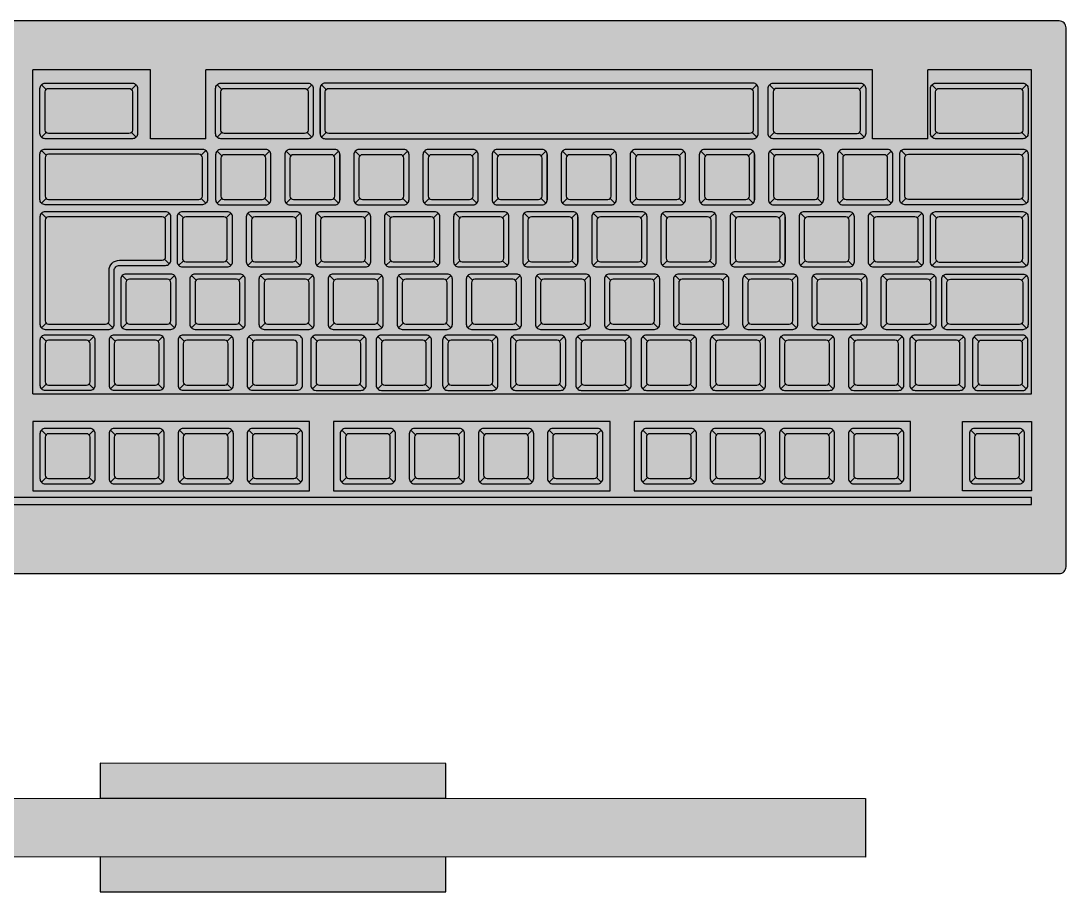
# Model space of a CAD drawing. Header units: millimetres. Extents: x -4763 to 645, y -25 to 217.
# Drawn here: x -38.6807 to -38.3782, y 29.9533 to 30.2055 of the extents above; entities that cross this region are included whole.
import ezdxf

# ---------------------------------------------------------------- set-up
doc = ezdxf.new("R2010")
doc.units = ezdxf.units.MM
doc.header["$LTSCALE"] = 0.5
doc.layers.add('AI-Hatch mob', color=254, linetype='Continuous')
doc.layers.add('AI-Produção', color=1, linetype='Continuous')

# ---------------------------------------------------------------- blocks, each defined once
blk = doc.blocks.new('teclado')
h = blk.add_hatch(color=255)
edge = h.paths.add_edge_path()
edge.add_line((-0.23, 0.158), (-0.23, 0.002))
edge.add_arc((-0.228, 0.002), 0.002, 180, 270)
edge.add_line((-0.228, 0), (0.228, 0))
edge.add_arc((0.228, 0.002), 0.002, 270, 360)
edge.add_line((0.23, 0.002), (0.23, 0.158))
edge.add_arc((0.228, 0.158), 0.002, 360, 450)
edge.add_line((0.228, 0.16), (-0.228, 0.16))
edge.add_arc((-0.228, 0.158), 0.002, 90, 180)
for p, q in [((-0.21621, 0.13221), (-0.21756, 0.13356)), ((-0.20379, 0.13221), (-0.20244, 0.13356)), ((-0.18123, 0.13221), (-0.18258, 0.13356)), ((-0.16881, 0.13221), (-0.16746, 0.13356)), ((-0.16123, 0.13221), (-0.16258, 0.13356)), ((-0.14881, 0.13221), (-0.14746, 0.13356)), ((-0.14123, 0.13221), (-0.14258, 0.13356)), ((-0.12881, 0.13221), (-0.12746, 0.13356)), ((-0.12123, 0.13221), (-0.12258, 0.13356)), ((-0.10881, 0.13221), (-0.10746, 0.13356)), ((-0.09412, 0.13221), (-0.09548, 0.13356)), ((-0.08171, 0.13221), (-0.08036, 0.13356)), ((-0.07412, 0.13221), (-0.07548, 0.13356)), ((-0.06171, 0.13221), (-0.06036, 0.13356)), ((-0.05412, 0.13221), (-0.05548, 0.13356)), ((-0.04171, 0.13221), (-0.04036, 0.13356)), ((-0.03412, 0.13221), (-0.03548, 0.13356)), ((-0.02171, 0.13221), (-0.02036, 0.13356)), ((-0.00721, 0.13221), (-0.00856, 0.13356)), ((0.00521, 0.13221), (0.00656, 0.13356)), ((0.01279, 0.13221), (0.01144, 0.13356)), ((0.02521, 0.13221), (0.02656, 0.13356)), ((0.03279, 0.13221), (0.03144, 0.13356)), ((0.04521, 0.13221), (0.04656, 0.13356)), ((0.05279, 0.13221), (0.05144, 0.13356)), ((0.06521, 0.13221), (0.06656, 0.13356)), ((-0.21621, 0.11979), (-0.21756, 0.11844)), ((-0.20379, 0.11979), (-0.20244, 0.11844)), ((-0.18123, 0.11979), (-0.18258, 0.11844)), ((-0.16881, 0.11979), (-0.16746, 0.11844)), ((-0.16123, 0.11979), (-0.16258, 0.11844)), ((-0.14881, 0.11979), (-0.14746, 0.11844)), ((-0.14123, 0.11979), (-0.14258, 0.11844)), ((-0.12881, 0.11979), (-0.12746, 0.11844)), ((-0.12123, 0.11979), (-0.12258, 0.11844)), ((-0.10881, 0.11979), (-0.10746, 0.11844)), ((-0.09412, 0.11979), (-0.09548, 0.11844)), ((-0.08171, 0.11979), (-0.08036, 0.11844)), ((-0.07412, 0.11979), (-0.07548, 0.11844)), ((-0.06171, 0.11979), (-0.06036, 0.11844)), ((-0.05412, 0.11979), (-0.05548, 0.11844)), ((-0.04171, 0.11979), (-0.04036, 0.11844)), ((-0.03412, 0.11979), (-0.03548, 0.11844)), ((-0.02171, 0.11979), (-0.02036, 0.11844)), ((-0.00721, 0.11979), (-0.00856, 0.11844)), ((0.00521, 0.11979), (0.00656, 0.11844)), ((0.01279, 0.11979), (0.01144, 0.11844)), ((0.02521, 0.11979), (0.02656, 0.11844)), ((0.03279, 0.11979), (0.03144, 0.11844)), ((0.04521, 0.11979), (0.04656, 0.11844)), ((0.05279, 0.11979), (0.05144, 0.11844)), ((0.06521, 0.11979), (0.06656, 0.11844)), ((-0.22, 0.108), (-0.22, 0.01412)), ((0.069, 0.108), (-0.22, 0.108)), ((-0.21714, 0.10519), (-0.21849, 0.10654)), ((-0.20472, 0.10519), (-0.20337, 0.10654)), ((-0.199, 0.10517), (-0.20036, 0.10653)), ((-0.18659, 0.10517), (-0.18523, 0.10653)), ((-0.18123, 0.10517), (-0.18258, 0.10653)), ((-0.16881, 0.10517), (-0.16746, 0.10653)), ((-0.16123, 0.10517), (-0.16258, 0.10653)), ((-0.14881, 0.10517), (-0.14746, 0.10653)), ((-0.14123, 0.10517), (-0.14258, 0.10653)), ((-0.12881, 0.10517), (-0.12746, 0.10653)), ((-0.12123, 0.10517), (-0.12258, 0.10653)), ((-0.10881, 0.10517), (-0.10746, 0.10653)), ((-0.10233, 0.10517), (-0.10368, 0.10653)), ((-0.08991, 0.10517), (-0.08856, 0.10653)), ((-0.08339, 0.10517), (-0.08474, 0.10653)), ((-0.07097, 0.10517), (-0.06962, 0.10653)), ((-0.06377, 0.10517), (-0.06512, 0.10653)), ((-0.05136, 0.10517), (-0.05, 0.10653)), ((-0.04453, 0.10517), (-0.04588, 0.10653)), ((-0.03211, 0.10517), (-0.03076, 0.10653)), ((-0.02562, 0.10517), (-0.02697, 0.10653)), ((-0.0132, 0.10517), (-0.01185, 0.10653)), ((0.00521, 0.10516), (0.00656, 0.10651)), ((0.01279, 0.10516), (0.01144, 0.10651)), ((0.02521, 0.10516), (0.02656, 0.10651)), ((0.03279, 0.10516), (0.03144, 0.10651)), ((0.04521, 0.10516), (0.04656, 0.10651)), ((0.05279, 0.10516), (0.05144, 0.10651)), ((0.06521, 0.10516), (0.06656, 0.10651)), ((0.069, 0.108), (0.069, 0.01412)), ((-0.21714, 0.09277), (-0.21849, 0.09142)), ((-0.20472, 0.09277), (-0.20337, 0.09142)), ((-0.199, 0.09276), (-0.20036, 0.09141)), ((-0.18659, 0.09276), (-0.18523, 0.09141)), ((-0.18123, 0.09276), (-0.18258, 0.09141)), ((-0.16881, 0.09276), (-0.16746, 0.09141)), ((-0.16123, 0.09276), (-0.16258, 0.09141)), ((-0.14881, 0.09276), (-0.14746, 0.09141)), ((-0.14123, 0.09276), (-0.14258, 0.09141)), ((-0.12881, 0.09276), (-0.12746, 0.09141)), ((-0.12123, 0.09276), (-0.12258, 0.09141)), ((-0.10881, 0.09276), (-0.10746, 0.09141)), ((-0.10233, 0.09276), (-0.10368, 0.09141)), ((-0.08991, 0.09276), (-0.08856, 0.09141)), ((-0.08339, 0.09276), (-0.08474, 0.09141)), ((-0.07097, 0.09276), (-0.06962, 0.09141)), ((-0.06377, 0.09276), (-0.06512, 0.09141)), ((-0.05136, 0.09276), (-0.05, 0.09141)), ((-0.04453, 0.09276), (-0.04588, 0.09141)), ((-0.03211, 0.09276), (-0.03076, 0.09141)), ((-0.02562, 0.09276), (-0.02697, 0.09141)), ((-0.0132, 0.09276), (-0.01185, 0.09141)), ((0.00521, 0.09274), (0.00656, 0.09139)), ((0.01279, 0.09274), (0.01144, 0.09139)), ((0.02521, 0.09274), (0.02656, 0.09139)), ((0.03279, 0.09274), (0.03144, 0.09139)), ((0.04521, 0.09274), (0.04656, 0.09139)), ((0.05279, 0.09274), (0.05144, 0.09139)), ((0.06521, 0.09274), (0.06656, 0.09139)), ((-0.21721, 0.0876), (-0.21856, 0.08895)), ((-0.19579, 0.0876), (-0.19444, 0.08895)), ((-0.1906, 0.08751), (-0.19195, 0.08886)), ((-0.17818, 0.08751), (-0.17683, 0.08886)), ((-0.1706, 0.08751), (-0.17195, 0.08886)), ((-0.15818, 0.08751), (-0.15683, 0.08886)), ((-0.1506, 0.08751), (-0.15195, 0.08886)), ((-0.13818, 0.08751), (-0.13683, 0.08886)), ((-0.1306, 0.08751), (-0.13195, 0.08886)), ((-0.11818, 0.08751), (-0.11683, 0.08886)), ((-0.1106, 0.08751), (-0.11195, 0.08886)), ((-0.09818, 0.08751), (-0.09683, 0.08886)), ((-0.0906, 0.08751), (-0.09195, 0.08886)), ((-0.07818, 0.08751), (-0.07683, 0.08886)), ((-0.0706, 0.08751), (-0.07195, 0.08886)), ((-0.05818, 0.08751), (-0.05683, 0.08886)), ((-0.0506, 0.08751), (-0.05195, 0.08886)), ((-0.03818, 0.08751), (-0.03683, 0.08886)), ((-0.0306, 0.08751), (-0.03195, 0.08886)), ((-0.01818, 0.08751), (-0.01683, 0.08886)), ((-0.0106, 0.08751), (-0.01195, 0.08886)), ((0.00182, 0.08751), (0.00317, 0.08886)), ((0.0094, 0.08751), (0.00805, 0.08886)), ((0.02182, 0.08751), (0.02317, 0.08886)), ((0.0294, 0.08751), (0.02805, 0.08886)), ((0.04182, 0.08751), (0.04317, 0.08886)), ((0.04594, 0.08886), (0.04729, 0.08751)), ((0.06656, 0.08886), (0.06521, 0.08751)), ((-0.21721, 0.07509), (-0.21856, 0.07374)), ((-0.19579, 0.07509), (-0.19444, 0.07374)), ((-0.1906, 0.07509), (-0.19195, 0.07374)), ((-0.17818, 0.07509), (-0.17683, 0.07374)), ((-0.1706, 0.07509), (-0.17195, 0.07374)), ((-0.15818, 0.07509), (-0.15683, 0.07374)), ((-0.1506, 0.07509), (-0.15195, 0.07374)), ((-0.13818, 0.07509), (-0.13683, 0.07374)), ((-0.1306, 0.07509), (-0.13195, 0.07374)), ((-0.11818, 0.07509), (-0.11683, 0.07374)), ((-0.1106, 0.07509), (-0.11195, 0.07374)), ((-0.09818, 0.07509), (-0.09683, 0.07374)), ((-0.0906, 0.07509), (-0.09195, 0.07374)), ((-0.07818, 0.07509), (-0.07683, 0.07374)), ((-0.0706, 0.07509), (-0.07195, 0.07374)), ((-0.05818, 0.07509), (-0.05683, 0.07374)), ((-0.0506, 0.07509), (-0.05195, 0.07374)), ((-0.03818, 0.07509), (-0.03683, 0.07374)), ((-0.0306, 0.07509), (-0.03195, 0.07374)), ((-0.01818, 0.07509), (-0.01683, 0.07374)), ((-0.0106, 0.07509), (-0.01195, 0.07374)), ((0.00182, 0.07509), (0.00317, 0.07374)), ((0.0094, 0.07509), (0.00805, 0.07374)), ((0.02182, 0.07509), (0.02317, 0.07374)), ((0.0294, 0.07509), (0.02805, 0.07374)), ((0.04182, 0.07509), (0.04317, 0.07374)), ((-0.21721, 0.06951), (-0.21856, 0.07086)), ((-0.19254, 0.06951), (-0.19119, 0.07086)), ((-0.18875, 0.0698), (-0.18875, 0.05671)), ((-0.18693, 0.06943), (-0.18829, 0.07079)), ((-0.17452, 0.06943), (-0.17316, 0.07079)), ((-0.16875, 0.0698), (-0.16875, 0.05671)), ((-0.16693, 0.06943), (-0.16829, 0.07079)), ((-0.15452, 0.06943), (-0.15316, 0.07079)), ((-0.14875, 0.0698), (-0.14875, 0.05671)), ((-0.14693, 0.06943), (-0.14829, 0.07079)), ((-0.13452, 0.06943), (-0.13316, 0.07079)), ((-0.12875, 0.0698), (-0.12875, 0.05671)), ((-0.12693, 0.06943), (-0.12829, 0.07079)), ((-0.11452, 0.06943), (-0.11316, 0.07079)), ((-0.10875, 0.0698), (-0.10875, 0.05671)), ((-0.10693, 0.06943), (-0.10829, 0.07079)), ((-0.09452, 0.06943), (-0.09316, 0.07079)), ((-0.08875, 0.0698), (-0.08875, 0.05671)), ((-0.08693, 0.06943), (-0.08829, 0.07079)), ((-0.07452, 0.06943), (-0.07316, 0.07079)), ((-0.06875, 0.0698), (-0.06875, 0.05671)), ((-0.06693, 0.06943), (-0.06829, 0.07079)), ((-0.05452, 0.06943), (-0.05316, 0.07079)), ((-0.04875, 0.0698), (-0.04875, 0.05671)), ((-0.04693, 0.06943), (-0.04829, 0.07079)), ((-0.03452, 0.06943), (-0.03316, 0.07079)), ((-0.02875, 0.0698), (-0.02875, 0.05671)), ((-0.02693, 0.06943), (-0.02829, 0.07079)), ((-0.01452, 0.06943), (-0.01316, 0.07079)), ((-0.00875, 0.0698), (-0.00875, 0.05671)), ((-0.00693, 0.06943), (-0.00829, 0.07079)), ((0.00548, 0.06943), (0.00684, 0.07079)), ((0.01125, 0.0698), (0.01125, 0.05671)), ((0.01307, 0.06943), (0.01171, 0.07079)), ((0.02548, 0.06943), (0.02684, 0.07079)), ((0.02955, 0.07035), (0.0309, 0.06899)), ((-0.21721, 0.057), (-0.21856, 0.05565)), ((-0.19254, 0.057), (-0.19119, 0.05565)), ((-0.18693, 0.05702), (-0.18829, 0.05567)), ((-0.17452, 0.05702), (-0.17316, 0.05567)), ((-0.16693, 0.05702), (-0.16829, 0.05567)), ((-0.15452, 0.05702), (-0.15316, 0.05567)), ((-0.14693, 0.05702), (-0.14829, 0.05567)), ((-0.13452, 0.05702), (-0.13316, 0.05567)), ((-0.12693, 0.05702), (-0.12829, 0.05567)), ((-0.11452, 0.05702), (-0.11316, 0.05567)), ((-0.10693, 0.05702), (-0.10829, 0.05567)), ((-0.09452, 0.05702), (-0.09316, 0.05567)), ((-0.08693, 0.05702), (-0.08829, 0.05567)), ((-0.07452, 0.05702), (-0.07316, 0.05567)), ((-0.06693, 0.05702), (-0.06829, 0.05567)), ((-0.05452, 0.05702), (-0.05316, 0.05567)), ((-0.04693, 0.05702), (-0.04829, 0.05567)), ((-0.03452, 0.05702), (-0.03316, 0.05567)), ((-0.02693, 0.05702), (-0.02829, 0.05567)), ((-0.01452, 0.05702), (-0.01316, 0.05567)), ((-0.00693, 0.05702), (-0.00829, 0.05567)), ((0.00548, 0.05702), (0.00684, 0.05567)), ((0.01307, 0.05702), (0.01171, 0.05567)), ((0.02548, 0.05702), (0.02684, 0.05567)), ((0.02955, 0.05567), (0.0309, 0.05702)), ((0.06656, 0.05567), (0.06521, 0.05702)), ((-0.21721, 0.05142), (-0.21856, 0.05277)), ((-0.18365, 0.05142), (-0.18229, 0.05277)), ((-0.17987, 0.0518), (-0.17987, 0.03871)), ((-0.17806, 0.05144), (-0.17941, 0.05279)), ((-0.16564, 0.05144), (-0.16429, 0.05279)), ((-0.15987, 0.0518), (-0.15987, 0.03871)), ((-0.15806, 0.05144), (-0.15941, 0.05279)), ((-0.14564, 0.05144), (-0.14429, 0.05279)), ((-0.13987, 0.0518), (-0.13987, 0.03871)), ((-0.13806, 0.05144), (-0.13941, 0.05279)), ((-0.12564, 0.05144), (-0.12429, 0.05279)), ((-0.11987, 0.0518), (-0.11987, 0.03871)), ((-0.11806, 0.05144), (-0.11941, 0.05279)), ((-0.10564, 0.05144), (-0.10429, 0.05279)), ((-0.09987, 0.0518), (-0.09987, 0.03871)), ((-0.09806, 0.05144), (-0.09941, 0.05279)), ((-0.08564, 0.05144), (-0.08429, 0.05279)), ((-0.07987, 0.0518), (-0.07987, 0.03871)), ((-0.07806, 0.05144), (-0.07941, 0.05279)), ((-0.06564, 0.05144), (-0.06429, 0.05279)), ((-0.05987, 0.0518), (-0.05987, 0.03871)), ((-0.05806, 0.05144), (-0.05941, 0.05279)), ((-0.04564, 0.05144), (-0.04429, 0.05279)), ((-0.03987, 0.0518), (-0.03987, 0.03871)), ((-0.03806, 0.05144), (-0.03941, 0.05279)), ((-0.02564, 0.05144), (-0.02429, 0.05279)), ((-0.01987, 0.0518), (-0.01987, 0.03871)), ((-0.01806, 0.05144), (-0.01941, 0.05279)), ((-0.00564, 0.05144), (-0.00429, 0.05279)), ((0.00013, 0.0518), (0.00013, 0.03871)), ((0.00194, 0.05144), (0.00059, 0.05279)), ((0.01436, 0.05144), (0.01571, 0.05279)), ((0.02028, 0.05142), (0.01893, 0.05277)), ((0.06521, 0.05142), (0.06656, 0.05277)), ((-0.21721, 0.03891), (-0.21856, 0.03756)), ((-0.18365, 0.03891), (-0.18229, 0.03756)), ((-0.17806, 0.03902), (-0.17941, 0.03767)), ((-0.16564, 0.03902), (-0.16429, 0.03767)), ((-0.15806, 0.03902), (-0.15941, 0.03767)), ((-0.14564, 0.03902), (-0.14429, 0.03767)), ((-0.13806, 0.03902), (-0.13941, 0.03767)), ((-0.12564, 0.03902), (-0.12429, 0.03767)), ((-0.11806, 0.03902), (-0.11941, 0.03767)), ((-0.10564, 0.03902), (-0.10429, 0.03767)), ((-0.09806, 0.03902), (-0.09941, 0.03767)), ((-0.08564, 0.03902), (-0.08429, 0.03767)), ((-0.07806, 0.03902), (-0.07941, 0.03767)), ((-0.06564, 0.03902), (-0.06429, 0.03767)), ((-0.05806, 0.03902), (-0.05941, 0.03767)), ((-0.04564, 0.03902), (-0.04429, 0.03767)), ((-0.03806, 0.03902), (-0.03941, 0.03767)), ((-0.02564, 0.03902), (-0.02429, 0.03767)), ((-0.01806, 0.03902), (-0.01941, 0.03767)), ((-0.00564, 0.03902), (-0.00429, 0.03767)), ((0.00194, 0.03902), (0.00059, 0.03767)), ((0.01436, 0.03902), (0.01571, 0.03767)), ((0.02028, 0.03891), (0.01893, 0.03756)), ((0.06521, 0.03891), (0.06656, 0.03756)), ((-0.21721, 0.03233), (-0.21856, 0.03368)), ((-0.19254, 0.03233), (-0.19119, 0.03368)), ((-0.19, 0.03412), (-0.19, 0.01412)), ((-0.19, 0.03412), (-0.174, 0.03412)), ((-0.174, 0.03412), (-0.174, 0.01412)), ((-0.17021, 0.03233), (-0.17156, 0.03368)), ((-0.14554, 0.03233), (-0.14419, 0.03368)), ((-0.1391, 0.03233), (-0.14046, 0.03368)), ((-0.01589, 0.03233), (-0.01454, 0.03368)), ((-0.01031, 0.03233), (-0.01166, 0.03368)), ((0.01436, 0.03233), (0.01571, 0.03368)), ((0.019, 0.03412), (0.019, 0.01412)), ((0.019, 0.03412), (0.035, 0.03412)), ((0.035, 0.03412), (0.035, 0.01412)), ((0.04052, 0.03233), (0.03917, 0.03368)), ((0.06518, 0.03233), (0.06654, 0.03368)), ((-0.0141, 0.03262), (-0.0141, 0.01953)), ((-0.21721, 0.01982), (-0.21856, 0.01847)), ((-0.19254, 0.01982), (-0.19119, 0.01847)), ((-0.17021, 0.01982), (-0.17156, 0.01847)), ((-0.14554, 0.01982), (-0.14419, 0.01847)), ((-0.1391, 0.01982), (-0.14046, 0.01847)), ((-0.01589, 0.01982), (-0.01454, 0.01847)), ((-0.01031, 0.01982), (-0.01166, 0.01847)), ((0.01436, 0.01982), (0.01571, 0.01847)), ((0.04052, 0.01982), (0.03917, 0.01847)), ((0.06518, 0.01982), (0.06654, 0.01847)), ((-0.22, 0.01412), (-0.19, 0.01412)), ((-0.174, 0.01412), (0.019, 0.01412)), ((0.035, 0.01412), (0.069, 0.01412))]:
    blk.add_line(p, q)
for points in [[(-0.23, 0.158), (-0.23, 0.002, 0.414214), (-0.228, 0), (0.228, 0, 0.414214), (0.23, 0.002), (0.23, 0.158, 0.414214), (0.228, 0.16), (-0.228, 0.16, 0.414214)], [(-0.202, 0.1325, 0.414214), (-0.2035, 0.134), (-0.2165, 0.134, 0.414214), (-0.218, 0.1325), (-0.218, 0.1195, 0.414214), (-0.2165, 0.118), (-0.2035, 0.118, 0.414214), (-0.202, 0.1195)], [(-0.16702, 0.1325, 0.414214), (-0.16852, 0.134), (-0.18152, 0.134, 0.414214), (-0.18302, 0.1325), (-0.18302, 0.1195, 0.414214), (-0.18152, 0.118), (-0.16852, 0.118, 0.414214), (-0.16702, 0.1195)], [(-0.14702, 0.1325, 0.414214), (-0.14852, 0.134), (-0.16152, 0.134, 0.414214), (-0.16302, 0.1325), (-0.16302, 0.1195, 0.414214), (-0.16152, 0.118), (-0.14852, 0.118, 0.414214), (-0.14702, 0.1195)], [(-0.12702, 0.1325, 0.414214), (-0.12852, 0.134), (-0.14152, 0.134, 0.414214), (-0.14302, 0.1325), (-0.14302, 0.1195, 0.414214), (-0.14152, 0.118), (-0.12852, 0.118, 0.414214), (-0.12702, 0.1195)], [(-0.10702, 0.1325, 0.414214), (-0.10852, 0.134), (-0.12152, 0.134, 0.414214), (-0.12302, 0.1325), (-0.12302, 0.1195, 0.414214), (-0.12152, 0.118), (-0.10852, 0.118, 0.414214), (-0.10702, 0.1195)], [(-0.07992, 0.1325, 0.414214), (-0.08142, 0.134), (-0.09442, 0.134, 0.414214), (-0.09592, 0.1325), (-0.09592, 0.1195, 0.414214), (-0.09442, 0.118), (-0.08142, 0.118, 0.414214), (-0.07992, 0.1195)], [(-0.05992, 0.1325, 0.414214), (-0.06142, 0.134), (-0.07442, 0.134, 0.414214), (-0.07592, 0.1325), (-0.07592, 0.1195, 0.414214), (-0.07442, 0.118), (-0.06142, 0.118, 0.414214), (-0.05992, 0.1195)], [(-0.03992, 0.1325, 0.414214), (-0.04142, 0.134), (-0.05442, 0.134, 0.414214), (-0.05592, 0.1325), (-0.05592, 0.1195, 0.414214), (-0.05442, 0.118), (-0.04142, 0.118, 0.414214), (-0.03992, 0.1195)], [(-0.01992, 0.1325, 0.414214), (-0.02142, 0.134), (-0.03442, 0.134, 0.414214), (-0.03592, 0.1325), (-0.03592, 0.1195, 0.414214), (-0.03442, 0.118), (-0.02142, 0.118, 0.414214), (-0.01992, 0.1195)], [(0.007, 0.1325, 0.414214), (0.0055, 0.134), (-0.0075, 0.134, 0.414214), (-0.009, 0.1325), (-0.009, 0.1195, 0.414214), (-0.0075, 0.118), (0.0055, 0.118, 0.414214), (0.007, 0.1195)], [(0.027, 0.1325, 0.414214), (0.0255, 0.134), (0.0125, 0.134, 0.414214), (0.011, 0.1325), (0.011, 0.1195, 0.414214), (0.0125, 0.118), (0.0255, 0.118, 0.414214), (0.027, 0.1195)], [(0.047, 0.1325, 0.414214), (0.0455, 0.134), (0.0325, 0.134, 0.414214), (0.031, 0.1325), (0.031, 0.1195, 0.414214), (0.0325, 0.118), (0.0455, 0.118, 0.414214), (0.047, 0.1195)], [(0.067, 0.1325, 0.414214), (0.0655, 0.134), (0.0525, 0.134, 0.414214), (0.051, 0.1325), (0.051, 0.1195, 0.414214), (0.0525, 0.118), (0.0655, 0.118, 0.414214), (0.067, 0.1195)], [(-0.2045, 0.1325), (-0.2155, 0.1325, 0.414214), (-0.2165, 0.1315), (-0.2165, 0.1205, 0.414214), (-0.2155, 0.1195), (-0.2045, 0.1195, 0.414214), (-0.2035, 0.1205), (-0.2035, 0.1315, 0.414214)], [(-0.16952, 0.1325), (-0.18052, 0.1325, 0.414214), (-0.18152, 0.1315), (-0.18152, 0.1205, 0.414214), (-0.18052, 0.1195), (-0.16952, 0.1195, 0.414214), (-0.16852, 0.1205), (-0.16852, 0.1315, 0.414214)], [(-0.14952, 0.1325), (-0.16052, 0.1325, 0.414214), (-0.16152, 0.1315), (-0.16152, 0.1205, 0.414214), (-0.16052, 0.1195), (-0.14952, 0.1195, 0.414214), (-0.14852, 0.1205), (-0.14852, 0.1315, 0.414214)], [(-0.12952, 0.1325), (-0.14052, 0.1325, 0.414214), (-0.14152, 0.1315), (-0.14152, 0.1205, 0.414214), (-0.14052, 0.1195), (-0.12952, 0.1195, 0.414214), (-0.12852, 0.1205), (-0.12852, 0.1315, 0.414214)], [(-0.10952, 0.1325), (-0.12052, 0.1325, 0.414214), (-0.12152, 0.1315), (-0.12152, 0.1205, 0.414214), (-0.12052, 0.1195), (-0.10952, 0.1195, 0.414214), (-0.10852, 0.1205), (-0.10852, 0.1315, 0.414214)], [(-0.08242, 0.1325), (-0.09342, 0.1325, 0.414214), (-0.09442, 0.1315), (-0.09442, 0.1205, 0.414214), (-0.09342, 0.1195), (-0.08242, 0.1195, 0.414214), (-0.08142, 0.1205), (-0.08142, 0.1315, 0.414214)], [(-0.06242, 0.1325), (-0.07342, 0.1325, 0.414214), (-0.07442, 0.1315), (-0.07442, 0.1205, 0.414214), (-0.07342, 0.1195), (-0.06242, 0.1195, 0.414214), (-0.06142, 0.1205), (-0.06142, 0.1315, 0.414214)], [(-0.04242, 0.1325), (-0.05342, 0.1325, 0.414214), (-0.05442, 0.1315), (-0.05442, 0.1205, 0.414214), (-0.05342, 0.1195), (-0.04242, 0.1195, 0.414214), (-0.04142, 0.1205), (-0.04142, 0.1315, 0.414214)], [(-0.02242, 0.1325), (-0.03342, 0.1325, 0.414214), (-0.03442, 0.1315), (-0.03442, 0.1205, 0.414214), (-0.03342, 0.1195), (-0.02242, 0.1195, 0.414214), (-0.02142, 0.1205), (-0.02142, 0.1315, 0.414214)], [(0.0045, 0.1325), (-0.0065, 0.1325, 0.414214), (-0.0075, 0.1315), (-0.0075, 0.1205, 0.414214), (-0.0065, 0.1195), (0.0045, 0.1195, 0.414214), (0.0055, 0.1205), (0.0055, 0.1315, 0.414214)], [(0.0245, 0.1325), (0.0135, 0.1325, 0.414214), (0.0125, 0.1315), (0.0125, 0.1205, 0.414214), (0.0135, 0.1195), (0.0245, 0.1195, 0.414214), (0.0255, 0.1205), (0.0255, 0.1315, 0.414214)], [(0.0445, 0.1325), (0.0335, 0.1325, 0.414214), (0.0325, 0.1315), (0.0325, 0.1205, 0.414214), (0.0335, 0.1195), (0.0445, 0.1195, 0.414214), (0.0455, 0.1205), (0.0455, 0.1315, 0.414214)], [(0.0645, 0.1325), (0.0535, 0.1325, 0.414214), (0.0525, 0.1315), (0.0525, 0.1205, 0.414214), (0.0535, 0.1195), (0.0645, 0.1195, 0.414214), (0.0655, 0.1205), (0.0655, 0.1315, 0.414214)], [(-0.20293, 0.10548, 0.414214), (-0.20443, 0.10698), (-0.21743, 0.10698, 0.414214), (-0.21893, 0.10548), (-0.21893, 0.09248, 0.414214), (-0.21743, 0.09098), (-0.20443, 0.09098, 0.414214), (-0.20293, 0.09248)], [(-0.18479, 0.10547, 0.414214), (-0.18629, 0.10697), (-0.19929, 0.10697, 0.414214), (-0.20079, 0.10547), (-0.20079, 0.09247, 0.414214), (-0.19929, 0.09097), (-0.18629, 0.09097, 0.414214), (-0.18479, 0.09247)], [(-0.16702, 0.10547, 0.414214), (-0.16852, 0.10697), (-0.18152, 0.10697, 0.414214), (-0.18302, 0.10547), (-0.18302, 0.09247, 0.414214), (-0.18152, 0.09097), (-0.16852, 0.09097, 0.414214), (-0.16702, 0.09247)], [(-0.14702, 0.10547, 0.414214), (-0.14852, 0.10697), (-0.16152, 0.10697, 0.414214), (-0.16302, 0.10547), (-0.16302, 0.09247, 0.414214), (-0.16152, 0.09097), (-0.14852, 0.09097, 0.414214), (-0.14702, 0.09247)], [(-0.12702, 0.10547, 0.414214), (-0.12852, 0.10697), (-0.14152, 0.10697, 0.414214), (-0.14302, 0.10547), (-0.14302, 0.09247, 0.414214), (-0.14152, 0.09097), (-0.12852, 0.09097, 0.414214), (-0.12702, 0.09247)], [(-0.10702, 0.10547, 0.414214), (-0.10852, 0.10697), (-0.12152, 0.10697, 0.414214), (-0.12302, 0.10547), (-0.12302, 0.09247, 0.414214), (-0.12152, 0.09097), (-0.10852, 0.09097, 0.414214), (-0.10702, 0.09247)], [(-0.08812, 0.10547, 0.414214), (-0.08962, 0.10697), (-0.10262, 0.10697, 0.414214), (-0.10412, 0.10547), (-0.10412, 0.09247, 0.414214), (-0.10262, 0.09097), (-0.08962, 0.09097, 0.414214), (-0.08812, 0.09247)], [(-0.06918, 0.10547, 0.414214), (-0.07068, 0.10697), (-0.08368, 0.10697, 0.414214), (-0.08518, 0.10547), (-0.08518, 0.09247, 0.414214), (-0.08368, 0.09097), (-0.07068, 0.09097, 0.414214), (-0.06918, 0.09247)], [(-0.04956, 0.10547, 0.414214), (-0.05106, 0.10697), (-0.06406, 0.10697, 0.414214), (-0.06556, 0.10547), (-0.06556, 0.09247, 0.414214), (-0.06406, 0.09097), (-0.05106, 0.09097, 0.414214), (-0.04956, 0.09247)], [(-0.03032, 0.10547, 0.414214), (-0.03182, 0.10697), (-0.04482, 0.10697, 0.414214), (-0.04632, 0.10547), (-0.04632, 0.09247, 0.414214), (-0.04482, 0.09097), (-0.03182, 0.09097, 0.414214), (-0.03032, 0.09247)], [(-0.01141, 0.10547, 0.414214), (-0.01291, 0.10697), (-0.02591, 0.10697, 0.414214), (-0.02741, 0.10547), (-0.02741, 0.09247, 0.414214), (-0.02591, 0.09097), (-0.01291, 0.09097, 0.414214), (-0.01141, 0.09247)], [(0.007, 0.10545, 0.414214), (0.0055, 0.10695), (-0.0075, 0.10695, 0.414214), (-0.009, 0.10545), (-0.009, 0.09245, 0.414214), (-0.0075, 0.09095), (0.0055, 0.09095, 0.414214), (0.007, 0.09245)], [(0.027, 0.10545, 0.414214), (0.0255, 0.10695), (0.0125, 0.10695, 0.414214), (0.011, 0.10545), (0.011, 0.09245, 0.414214), (0.0125, 0.09095), (0.0255, 0.09095, 0.414214), (0.027, 0.09245)], [(0.047, 0.10545, 0.414214), (0.0455, 0.10695), (0.0325, 0.10695, 0.414214), (0.031, 0.10545), (0.031, 0.09245, 0.414214), (0.0325, 0.09095), (0.0455, 0.09095, 0.414214), (0.047, 0.09245)], [(0.067, 0.10545, 0.414214), (0.0655, 0.10695), (0.0525, 0.10695, 0.414214), (0.051, 0.10545), (0.051, 0.09245, 0.414214), (0.0525, 0.09095), (0.0655, 0.09095, 0.414214), (0.067, 0.09245)], [(-0.20543, 0.10548), (-0.21643, 0.10548, 0.414214), (-0.21743, 0.10448), (-0.21743, 0.09348, 0.414214), (-0.21643, 0.09248), (-0.20543, 0.09248, 0.414214), (-0.20443, 0.09348), (-0.20443, 0.10448, 0.414214)], [(-0.18729, 0.10547), (-0.19829, 0.10547, 0.414214), (-0.19929, 0.10447), (-0.19929, 0.09347, 0.414214), (-0.19829, 0.09247), (-0.18729, 0.09247, 0.414214), (-0.18629, 0.09347), (-0.18629, 0.10447, 0.414214)], [(-0.16952, 0.10547), (-0.18052, 0.10547, 0.414214), (-0.18152, 0.10447), (-0.18152, 0.09347, 0.414214), (-0.18052, 0.09247), (-0.16952, 0.09247, 0.414214), (-0.16852, 0.09347), (-0.16852, 0.10447, 0.414214)], [(-0.14952, 0.10547), (-0.16052, 0.10547, 0.414214), (-0.16152, 0.10447), (-0.16152, 0.09347, 0.414214), (-0.16052, 0.09247), (-0.14952, 0.09247, 0.414214), (-0.14852, 0.09347), (-0.14852, 0.10447, 0.414214)], [(-0.12952, 0.10547), (-0.14052, 0.10547, 0.414214), (-0.14152, 0.10447), (-0.14152, 0.09347, 0.414214), (-0.14052, 0.09247), (-0.12952, 0.09247, 0.414214), (-0.12852, 0.09347), (-0.12852, 0.10447, 0.414214)], [(-0.10952, 0.10547), (-0.12052, 0.10547, 0.414214), (-0.12152, 0.10447), (-0.12152, 0.09347, 0.414214), (-0.12052, 0.09247), (-0.10952, 0.09247, 0.414214), (-0.10852, 0.09347), (-0.10852, 0.10447, 0.414214)], [(-0.09062, 0.10547), (-0.10162, 0.10547, 0.414214), (-0.10262, 0.10447), (-0.10262, 0.09347, 0.414214), (-0.10162, 0.09247), (-0.09062, 0.09247, 0.414214), (-0.08962, 0.09347), (-0.08962, 0.10447, 0.414214)], [(-0.07168, 0.10547), (-0.08268, 0.10547, 0.414214), (-0.08368, 0.10447), (-0.08368, 0.09347, 0.414214), (-0.08268, 0.09247), (-0.07168, 0.09247, 0.414214), (-0.07068, 0.09347), (-0.07068, 0.10447, 0.414214)], [(-0.05206, 0.10547), (-0.06306, 0.10547, 0.414214), (-0.06406, 0.10447), (-0.06406, 0.09347, 0.414214), (-0.06306, 0.09247), (-0.05206, 0.09247, 0.414214), (-0.05106, 0.09347), (-0.05106, 0.10447, 0.414214)], [(-0.03282, 0.10547), (-0.04382, 0.10547, 0.414214), (-0.04482, 0.10447), (-0.04482, 0.09347, 0.414214), (-0.04382, 0.09247), (-0.03282, 0.09247, 0.414214), (-0.03182, 0.09347), (-0.03182, 0.10447, 0.414214)], [(-0.01391, 0.10547), (-0.02491, 0.10547, 0.414214), (-0.02591, 0.10447), (-0.02591, 0.09347, 0.414214), (-0.02491, 0.09247), (-0.01391, 0.09247, 0.414214), (-0.01291, 0.09347), (-0.01291, 0.10447, 0.414214)], [(0.0045, 0.10545), (-0.0065, 0.10545, 0.414214), (-0.0075, 0.10445), (-0.0075, 0.09345, 0.414214), (-0.0065, 0.09245), (0.0045, 0.09245, 0.414214), (0.0055, 0.09345), (0.0055, 0.10445, 0.414214)], [(0.0245, 0.10545), (0.0135, 0.10545, 0.414214), (0.0125, 0.10445), (0.0125, 0.09345, 0.414214), (0.0135, 0.09245), (0.0245, 0.09245, 0.414214), (0.0255, 0.09345), (0.0255, 0.10445, 0.414214)], [(0.0445, 0.10545), (0.0335, 0.10545, 0.414214), (0.0325, 0.10445), (0.0325, 0.09345, 0.414214), (0.0335, 0.09245), (0.0445, 0.09245, 0.414214), (0.0455, 0.09345), (0.0455, 0.10445, 0.414214)], [(0.0645, 0.10545), (0.0535, 0.10545, 0.414214), (0.0525, 0.10445), (0.0525, 0.09345, 0.414214), (0.0535, 0.09245), (0.0645, 0.09245, 0.414214), (0.0655, 0.09345), (0.0655, 0.10445, 0.414214)], [(-0.2175, 0.08939), (-0.1955, 0.08939, -0.414214), (-0.194, 0.08789), (-0.194, 0.0748, -0.414214), (-0.1955, 0.0733), (-0.2175, 0.0733, -0.414214), (-0.219, 0.0748), (-0.219, 0.08789, -0.414214)], [(-0.1955, 0.08689), (-0.1955, 0.0758, -0.414214), (-0.1965, 0.0748), (-0.2165, 0.0748, -0.414214), (-0.2175, 0.0758), (-0.2175, 0.08689, -0.414214), (-0.2165, 0.08789), (-0.1965, 0.08789, -0.414214)], [(-0.17639, 0.0878, 0.414214), (-0.17789, 0.0893), (-0.19089, 0.0893, 0.414214), (-0.19239, 0.0878), (-0.19239, 0.0748, 0.414214), (-0.19089, 0.0733), (-0.17789, 0.0733, 0.414214), (-0.17639, 0.0748)], [(-0.17889, 0.0878), (-0.18989, 0.0878, 0.414214), (-0.19089, 0.0868), (-0.19089, 0.0758, 0.414214), (-0.18989, 0.0748), (-0.17889, 0.0748, 0.414214), (-0.17789, 0.0758), (-0.17789, 0.0868, 0.414214)], [(-0.15639, 0.0878, 0.414214), (-0.15789, 0.0893), (-0.17089, 0.0893, 0.414214), (-0.17239, 0.0878), (-0.17239, 0.0748, 0.414214), (-0.17089, 0.0733), (-0.15789, 0.0733, 0.414214), (-0.15639, 0.0748)], [(-0.15889, 0.0878), (-0.16989, 0.0878, 0.414214), (-0.17089, 0.0868), (-0.17089, 0.0758, 0.414214), (-0.16989, 0.0748), (-0.15889, 0.0748, 0.414214), (-0.15789, 0.0758), (-0.15789, 0.0868, 0.414214)], [(-0.13639, 0.0878, 0.414214), (-0.13789, 0.0893), (-0.15089, 0.0893, 0.414214), (-0.15239, 0.0878), (-0.15239, 0.0748, 0.414214), (-0.15089, 0.0733), (-0.13789, 0.0733, 0.414214), (-0.13639, 0.0748)], [(-0.13889, 0.0878), (-0.14989, 0.0878, 0.414214), (-0.15089, 0.0868), (-0.15089, 0.0758, 0.414214), (-0.14989, 0.0748), (-0.13889, 0.0748, 0.414214), (-0.13789, 0.0758), (-0.13789, 0.0868, 0.414214)], [(-0.11639, 0.0878, 0.414214), (-0.11789, 0.0893), (-0.13089, 0.0893, 0.414214), (-0.13239, 0.0878), (-0.13239, 0.0748, 0.414214), (-0.13089, 0.0733), (-0.11789, 0.0733, 0.414214), (-0.11639, 0.0748)], [(-0.11889, 0.0878), (-0.12989, 0.0878, 0.414214), (-0.13089, 0.0868), (-0.13089, 0.0758, 0.414214), (-0.12989, 0.0748), (-0.11889, 0.0748, 0.414214), (-0.11789, 0.0758), (-0.11789, 0.0868, 0.414214)], [(-0.09639, 0.0878, 0.414214), (-0.09789, 0.0893), (-0.11089, 0.0893, 0.414214), (-0.11239, 0.0878), (-0.11239, 0.0748, 0.414214), (-0.11089, 0.0733), (-0.09789, 0.0733, 0.414214), (-0.09639, 0.0748)], [(-0.09889, 0.0878), (-0.10989, 0.0878, 0.414214), (-0.11089, 0.0868), (-0.11089, 0.0758, 0.414214), (-0.10989, 0.0748), (-0.09889, 0.0748, 0.414214), (-0.09789, 0.0758), (-0.09789, 0.0868, 0.414214)], [(-0.07639, 0.0878, 0.414214), (-0.07789, 0.0893), (-0.09089, 0.0893, 0.414214), (-0.09239, 0.0878), (-0.09239, 0.0748, 0.414214), (-0.09089, 0.0733), (-0.07789, 0.0733, 0.414214), (-0.07639, 0.0748)], [(-0.07889, 0.0878), (-0.08989, 0.0878, 0.414214), (-0.09089, 0.0868), (-0.09089, 0.0758, 0.414214), (-0.08989, 0.0748), (-0.07889, 0.0748, 0.414214), (-0.07789, 0.0758), (-0.07789, 0.0868, 0.414214)], [(-0.05639, 0.0878, 0.414214), (-0.05789, 0.0893), (-0.07089, 0.0893, 0.414214), (-0.07239, 0.0878), (-0.07239, 0.0748, 0.414214), (-0.07089, 0.0733), (-0.05789, 0.0733, 0.414214), (-0.05639, 0.0748)], [(-0.05889, 0.0878), (-0.06989, 0.0878, 0.414214), (-0.07089, 0.0868), (-0.07089, 0.0758, 0.414214), (-0.06989, 0.0748), (-0.05889, 0.0748, 0.414214), (-0.05789, 0.0758), (-0.05789, 0.0868, 0.414214)], [(-0.03639, 0.0878, 0.414214), (-0.03789, 0.0893), (-0.05089, 0.0893, 0.414214), (-0.05239, 0.0878), (-0.05239, 0.0748, 0.414214), (-0.05089, 0.0733), (-0.03789, 0.0733, 0.414214), (-0.03639, 0.0748)], [(-0.03889, 0.0878), (-0.04989, 0.0878, 0.414214), (-0.05089, 0.0868), (-0.05089, 0.0758, 0.414214), (-0.04989, 0.0748), (-0.03889, 0.0748, 0.414214), (-0.03789, 0.0758), (-0.03789, 0.0868, 0.414214)], [(-0.01639, 0.0878, 0.414214), (-0.01789, 0.0893), (-0.03089, 0.0893, 0.414214), (-0.03239, 0.0878), (-0.03239, 0.0748, 0.414214), (-0.03089, 0.0733), (-0.01789, 0.0733, 0.414214), (-0.01639, 0.0748)], [(-0.01889, 0.0878), (-0.02989, 0.0878, 0.414214), (-0.03089, 0.0868), (-0.03089, 0.0758, 0.414214), (-0.02989, 0.0748), (-0.01889, 0.0748, 0.414214), (-0.01789, 0.0758), (-0.01789, 0.0868, 0.414214)], [(0.00361, 0.0878, 0.414214), (0.00211, 0.0893), (-0.01089, 0.0893, 0.414214), (-0.01239, 0.0878), (-0.01239, 0.0748, 0.414214), (-0.01089, 0.0733), (0.00211, 0.0733, 0.414214), (0.00361, 0.0748)], [(0.00111, 0.0878), (-0.00989, 0.0878, 0.414214), (-0.01089, 0.0868), (-0.01089, 0.0758, 0.414214), (-0.00989, 0.0748), (0.00111, 0.0748, 0.414214), (0.00211, 0.0758), (0.00211, 0.0868, 0.414214)], [(0.02361, 0.0878, 0.414214), (0.02211, 0.0893), (0.00911, 0.0893, 0.414214), (0.00761, 0.0878), (0.00761, 0.0748, 0.414214), (0.00911, 0.0733), (0.02211, 0.0733, 0.414214), (0.02361, 0.0748)], [(0.02111, 0.0878), (0.01011, 0.0878, 0.414214), (0.00911, 0.0868), (0.00911, 0.0758, 0.414214), (0.01011, 0.0748), (0.02111, 0.0748, 0.414214), (0.02211, 0.0758), (0.02211, 0.0868, 0.414214)], [(0.04361, 0.0878, 0.414214), (0.04211, 0.0893), (0.02911, 0.0893, 0.414214), (0.02761, 0.0878), (0.02761, 0.0748, 0.414214), (0.02911, 0.0733), (0.04211, 0.0733, 0.414214), (0.04361, 0.0748)], [(0.03061, 0.05523), (0.0655, 0.05523, 0.414214), (0.067, 0.05673), (0.067, 0.0878, 0.414214), (0.0655, 0.0893), (0.047, 0.0893, 0.414214), (0.0455, 0.0878), (0.0455, 0.07229, -0.414214), (0.044, 0.07079), (0.03061, 0.07079, 0.414214), (0.02911, 0.06929), (0.02911, 0.05673, 0.414214)], [(0.04111, 0.0878), (0.03011, 0.0878, 0.414214), (0.02911, 0.0868), (0.02911, 0.0758, 0.414214), (0.03011, 0.0748), (0.04111, 0.0748, 0.414214), (0.04211, 0.0758), (0.04211, 0.0868, 0.414214)], [(0.03161, 0.05673), (0.0645, 0.05673, 0.414214), (0.0655, 0.05773), (0.0655, 0.0868, 0.414214), (0.0645, 0.0878), (0.048, 0.0878, 0.414214), (0.047, 0.0868), (0.047, 0.07229, -0.414214), (0.044, 0.06929), (0.03161, 0.06929, 0.414214), (0.03061, 0.06829), (0.03061, 0.05773, 0.414214)], [(-0.219, 0.05671), (-0.219, 0.0698, -0.414214), (-0.2175, 0.0713), (-0.19225, 0.0713, -0.414214), (-0.19075, 0.0698), (-0.19075, 0.05671, -0.414214), (-0.19225, 0.05521), (-0.2175, 0.05521, -0.414214)], [(-0.19325, 0.0698), (-0.2165, 0.0698, 0.414214), (-0.2175, 0.0688), (-0.2175, 0.05771, 0.414214), (-0.2165, 0.05671), (-0.19325, 0.05671, 0.414214), (-0.19225, 0.05771), (-0.19225, 0.0688, 0.414214)], [(-0.17273, 0.06973, 0.414214), (-0.17423, 0.07123), (-0.18723, 0.07123, 0.414214), (-0.18873, 0.06973), (-0.18873, 0.05673, 0.414214), (-0.18723, 0.05523), (-0.17423, 0.05523, 0.414214), (-0.17273, 0.05673)], [(-0.17523, 0.06973), (-0.18623, 0.06973, 0.414214), (-0.18723, 0.06873), (-0.18723, 0.05773, 0.414214), (-0.18623, 0.05673), (-0.17523, 0.05673, 0.414214), (-0.17423, 0.05773), (-0.17423, 0.06873, 0.414214)], [(-0.15273, 0.06973, 0.414214), (-0.15423, 0.07123), (-0.16723, 0.07123, 0.414214), (-0.16873, 0.06973), (-0.16873, 0.05673, 0.414214), (-0.16723, 0.05523), (-0.15423, 0.05523, 0.414214), (-0.15273, 0.05673)], [(-0.15523, 0.06973), (-0.16623, 0.06973, 0.414214), (-0.16723, 0.06873), (-0.16723, 0.05773, 0.414214), (-0.16623, 0.05673), (-0.15523, 0.05673, 0.414214), (-0.15423, 0.05773), (-0.15423, 0.06873, 0.414214)], [(-0.13273, 0.06973, 0.414214), (-0.13423, 0.07123), (-0.14723, 0.07123, 0.414214), (-0.14873, 0.06973), (-0.14873, 0.05673, 0.414214), (-0.14723, 0.05523), (-0.13423, 0.05523, 0.414214), (-0.13273, 0.05673)], [(-0.13523, 0.06973), (-0.14623, 0.06973, 0.414214), (-0.14723, 0.06873), (-0.14723, 0.05773, 0.414214), (-0.14623, 0.05673), (-0.13523, 0.05673, 0.414214), (-0.13423, 0.05773), (-0.13423, 0.06873, 0.414214)], [(-0.11273, 0.06973, 0.414214), (-0.11423, 0.07123), (-0.12723, 0.07123, 0.414214), (-0.12873, 0.06973), (-0.12873, 0.05673, 0.414214), (-0.12723, 0.05523), (-0.11423, 0.05523, 0.414214), (-0.11273, 0.05673)], [(-0.11523, 0.06973), (-0.12623, 0.06973, 0.414214), (-0.12723, 0.06873), (-0.12723, 0.05773, 0.414214), (-0.12623, 0.05673), (-0.11523, 0.05673, 0.414214), (-0.11423, 0.05773), (-0.11423, 0.06873, 0.414214)], [(-0.09273, 0.06973, 0.414214), (-0.09423, 0.07123), (-0.10723, 0.07123, 0.414214), (-0.10873, 0.06973), (-0.10873, 0.05673, 0.414214), (-0.10723, 0.05523), (-0.09423, 0.05523, 0.414214), (-0.09273, 0.05673)], [(-0.09523, 0.06973), (-0.10623, 0.06973, 0.414214), (-0.10723, 0.06873), (-0.10723, 0.05773, 0.414214), (-0.10623, 0.05673), (-0.09523, 0.05673, 0.414214), (-0.09423, 0.05773), (-0.09423, 0.06873, 0.414214)], [(-0.07273, 0.06973, 0.414214), (-0.07423, 0.07123), (-0.08723, 0.07123, 0.414214), (-0.08873, 0.06973), (-0.08873, 0.05673, 0.414214), (-0.08723, 0.05523), (-0.07423, 0.05523, 0.414214), (-0.07273, 0.05673)], [(-0.07523, 0.06973), (-0.08623, 0.06973, 0.414214), (-0.08723, 0.06873), (-0.08723, 0.05773, 0.414214), (-0.08623, 0.05673), (-0.07523, 0.05673, 0.414214), (-0.07423, 0.05773), (-0.07423, 0.06873, 0.414214)], [(-0.05273, 0.06973, 0.414214), (-0.05423, 0.07123), (-0.06723, 0.07123, 0.414214), (-0.06873, 0.06973), (-0.06873, 0.05673, 0.414214), (-0.06723, 0.05523), (-0.05423, 0.05523, 0.414214), (-0.05273, 0.05673)], [(-0.05523, 0.06973), (-0.06623, 0.06973, 0.414214), (-0.06723, 0.06873), (-0.06723, 0.05773, 0.414214), (-0.06623, 0.05673), (-0.05523, 0.05673, 0.414214), (-0.05423, 0.05773), (-0.05423, 0.06873, 0.414214)], [(-0.03273, 0.06973, 0.414214), (-0.03423, 0.07123), (-0.04723, 0.07123, 0.414214), (-0.04873, 0.06973), (-0.04873, 0.05673, 0.414214), (-0.04723, 0.05523), (-0.03423, 0.05523, 0.414214), (-0.03273, 0.05673)], [(-0.03523, 0.06973), (-0.04623, 0.06973, 0.414214), (-0.04723, 0.06873), (-0.04723, 0.05773, 0.414214), (-0.04623, 0.05673), (-0.03523, 0.05673, 0.414214), (-0.03423, 0.05773), (-0.03423, 0.06873, 0.414214)], [(-0.01273, 0.06973, 0.414214), (-0.01423, 0.07123), (-0.02723, 0.07123, 0.414214), (-0.02873, 0.06973), (-0.02873, 0.05673, 0.414214), (-0.02723, 0.05523), (-0.01423, 0.05523, 0.414214), (-0.01273, 0.05673)], [(-0.01523, 0.06973), (-0.02623, 0.06973, 0.414214), (-0.02723, 0.06873), (-0.02723, 0.05773, 0.414214), (-0.02623, 0.05673), (-0.01523, 0.05673, 0.414214), (-0.01423, 0.05773), (-0.01423, 0.06873, 0.414214)], [(0.00727, 0.06973, 0.414214), (0.00577, 0.07123), (-0.00723, 0.07123, 0.414214), (-0.00873, 0.06973), (-0.00873, 0.05673, 0.414214), (-0.00723, 0.05523), (0.00577, 0.05523, 0.414214), (0.00727, 0.05673)], [(0.00477, 0.06973), (-0.00623, 0.06973, 0.414214), (-0.00723, 0.06873), (-0.00723, 0.05773, 0.414214), (-0.00623, 0.05673), (0.00477, 0.05673, 0.414214), (0.00577, 0.05773), (0.00577, 0.06873, 0.414214)], [(0.02727, 0.06973, 0.414214), (0.02577, 0.07123), (0.01277, 0.07123, 0.414214), (0.01127, 0.06973), (0.01127, 0.05673, 0.414214), (0.01277, 0.05523), (0.02577, 0.05523, 0.414214), (0.02727, 0.05673)], [(0.02477, 0.06973), (0.01377, 0.06973, 0.414214), (0.01277, 0.06873), (0.01277, 0.05773, 0.414214), (0.01377, 0.05673), (0.02477, 0.05673, 0.414214), (0.02577, 0.05773), (0.02577, 0.06873, 0.414214)], [(-0.219, 0.03862), (-0.219, 0.05171, -0.414214), (-0.2175, 0.05321), (-0.18335, 0.05321, -0.414214), (-0.18185, 0.05171), (-0.18185, 0.03862, -0.414214), (-0.18335, 0.03712), (-0.2175, 0.03712, -0.414214)], [(-0.18335, 0.05071), (-0.18335, 0.03962, -0.414214), (-0.18435, 0.03862), (-0.2165, 0.03862, -0.414214), (-0.2175, 0.03962), (-0.2175, 0.05071, -0.414214), (-0.2165, 0.05171), (-0.18435, 0.05171, -0.414214)], [(-0.16385, 0.05173, 0.414214), (-0.16535, 0.05323), (-0.17835, 0.05323, 0.414214), (-0.17985, 0.05173), (-0.17985, 0.03873, 0.414214), (-0.17835, 0.03723), (-0.16535, 0.03723, 0.414214), (-0.16385, 0.03873)], [(-0.16635, 0.05173), (-0.17735, 0.05173, 0.414214), (-0.17835, 0.05073), (-0.17835, 0.03973, 0.414214), (-0.17735, 0.03873), (-0.16635, 0.03873, 0.414214), (-0.16535, 0.03973), (-0.16535, 0.05073, 0.414214)], [(-0.14385, 0.05173, 0.414214), (-0.14535, 0.05323), (-0.15835, 0.05323, 0.414214), (-0.15985, 0.05173), (-0.15985, 0.03873, 0.414214), (-0.15835, 0.03723), (-0.14535, 0.03723, 0.414214), (-0.14385, 0.03873)], [(-0.14635, 0.05173), (-0.15735, 0.05173, 0.414214), (-0.15835, 0.05073), (-0.15835, 0.03973, 0.414214), (-0.15735, 0.03873), (-0.14635, 0.03873, 0.414214), (-0.14535, 0.03973), (-0.14535, 0.05073, 0.414214)], [(-0.12385, 0.05173, 0.414214), (-0.12535, 0.05323), (-0.13835, 0.05323, 0.414214), (-0.13985, 0.05173), (-0.13985, 0.03873, 0.414214), (-0.13835, 0.03723), (-0.12535, 0.03723, 0.414214), (-0.12385, 0.03873)], [(-0.12635, 0.05173), (-0.13735, 0.05173, 0.414214), (-0.13835, 0.05073), (-0.13835, 0.03973, 0.414214), (-0.13735, 0.03873), (-0.12635, 0.03873, 0.414214), (-0.12535, 0.03973), (-0.12535, 0.05073, 0.414214)], [(-0.10385, 0.05173, 0.414214), (-0.10535, 0.05323), (-0.11835, 0.05323, 0.414214), (-0.11985, 0.05173), (-0.11985, 0.03873, 0.414214), (-0.11835, 0.03723), (-0.10535, 0.03723, 0.414214), (-0.10385, 0.03873)], [(-0.10635, 0.05173), (-0.11735, 0.05173, 0.414214), (-0.11835, 0.05073), (-0.11835, 0.03973, 0.414214), (-0.11735, 0.03873), (-0.10635, 0.03873, 0.414214), (-0.10535, 0.03973), (-0.10535, 0.05073, 0.414214)], [(-0.08385, 0.05173, 0.414214), (-0.08535, 0.05323), (-0.09835, 0.05323, 0.414214), (-0.09985, 0.05173), (-0.09985, 0.03873, 0.414214), (-0.09835, 0.03723), (-0.08535, 0.03723, 0.414214), (-0.08385, 0.03873)], [(-0.08635, 0.05173), (-0.09735, 0.05173, 0.414214), (-0.09835, 0.05073), (-0.09835, 0.03973, 0.414214), (-0.09735, 0.03873), (-0.08635, 0.03873, 0.414214), (-0.08535, 0.03973), (-0.08535, 0.05073, 0.414214)], [(-0.06385, 0.05173, 0.414214), (-0.06535, 0.05323), (-0.07835, 0.05323, 0.414214), (-0.07985, 0.05173), (-0.07985, 0.03873, 0.414214), (-0.07835, 0.03723), (-0.06535, 0.03723, 0.414214), (-0.06385, 0.03873)], [(-0.06635, 0.05173), (-0.07735, 0.05173, 0.414214), (-0.07835, 0.05073), (-0.07835, 0.03973, 0.414214), (-0.07735, 0.03873), (-0.06635, 0.03873, 0.414214), (-0.06535, 0.03973), (-0.06535, 0.05073, 0.414214)], [(-0.04385, 0.05173, 0.414214), (-0.04535, 0.05323), (-0.05835, 0.05323, 0.414214), (-0.05985, 0.05173), (-0.05985, 0.03873, 0.414214), (-0.05835, 0.03723), (-0.04535, 0.03723, 0.414214), (-0.04385, 0.03873)], [(-0.04635, 0.05173), (-0.05735, 0.05173, 0.414214), (-0.05835, 0.05073), (-0.05835, 0.03973, 0.414214), (-0.05735, 0.03873), (-0.04635, 0.03873, 0.414214), (-0.04535, 0.03973), (-0.04535, 0.05073, 0.414214)], [(-0.02385, 0.05173, 0.414214), (-0.02535, 0.05323), (-0.03835, 0.05323, 0.414214), (-0.03985, 0.05173), (-0.03985, 0.03873, 0.414214), (-0.03835, 0.03723), (-0.02535, 0.03723, 0.414214), (-0.02385, 0.03873)], [(-0.02635, 0.05173), (-0.03735, 0.05173, 0.414214), (-0.03835, 0.05073), (-0.03835, 0.03973, 0.414214), (-0.03735, 0.03873), (-0.02635, 0.03873, 0.414214), (-0.02535, 0.03973), (-0.02535, 0.05073, 0.414214)], [(-0.00385, 0.05173, 0.414214), (-0.00535, 0.05323), (-0.01835, 0.05323, 0.414214), (-0.01985, 0.05173), (-0.01985, 0.03873, 0.414214), (-0.01835, 0.03723), (-0.00535, 0.03723, 0.414214), (-0.00385, 0.03873)], [(-0.00635, 0.05173), (-0.01735, 0.05173, 0.414214), (-0.01835, 0.05073), (-0.01835, 0.03973, 0.414214), (-0.01735, 0.03873), (-0.00635, 0.03873, 0.414214), (-0.00535, 0.03973), (-0.00535, 0.05073, 0.414214)], [(0.01615, 0.05173, 0.414214), (0.01465, 0.05323), (0.00165, 0.05323, 0.414214), (0.00015, 0.05173), (0.00015, 0.03873, 0.414214), (0.00165, 0.03723), (0.01465, 0.03723, 0.414214), (0.01615, 0.03873)], [(0.01365, 0.05173), (0.00265, 0.05173, 0.414214), (0.00165, 0.05073), (0.00165, 0.03973, 0.414214), (0.00265, 0.03873), (0.01365, 0.03873, 0.414214), (0.01465, 0.03973), (0.01465, 0.05073, 0.414214)], [(0.01849, 0.05171, -0.414214), (0.01999, 0.05321), (0.0655, 0.05321, -0.414214), (0.067, 0.05171), (0.067, 0.03862, -0.414214), (0.0655, 0.03712), (0.01999, 0.03712, -0.414214), (0.01849, 0.03862)], [(0.01999, 0.05071), (0.01999, 0.03962, 0.414214), (0.02099, 0.03862), (0.0645, 0.03862, 0.414214), (0.0655, 0.03962), (0.0655, 0.05071, 0.414214), (0.0645, 0.05171), (0.02099, 0.05171, 0.414214)], [(-0.2175, 0.03412), (-0.19225, 0.03412, -0.414214), (-0.19075, 0.03262), (-0.19075, 0.01953, -0.414214), (-0.19225, 0.01803), (-0.2175, 0.01803, -0.414214), (-0.219, 0.01953), (-0.219, 0.03262, -0.414214)], [(-0.14375, 0.01953, -0.414214), (-0.14525, 0.01803), (-0.1705, 0.01803, -0.414214), (-0.172, 0.01953), (-0.172, 0.03262, -0.414214), (-0.1705, 0.03412), (-0.14525, 0.03412, -0.414214), (-0.14375, 0.03262)], [(-0.0141, 0.01953), (-0.0141, 0.03262, 0.414214), (-0.0156, 0.03412), (-0.13939, 0.03412, 0.414214), (-0.14089, 0.03262), (-0.14089, 0.01953, 0.414214), (-0.13939, 0.01803), (-0.0156, 0.01803, 0.414214)], [(-0.0106, 0.03412), (0.01465, 0.03412, -0.414214), (0.01615, 0.03262), (0.01615, 0.01953, -0.414214), (0.01465, 0.01803), (-0.0106, 0.01803, -0.414214), (-0.0121, 0.01953), (-0.0121, 0.03262, -0.414214)], [(0.04023, 0.03412), (0.06548, 0.03412, -0.414214), (0.06698, 0.03262), (0.06698, 0.01953, -0.414214), (0.06548, 0.01803), (0.04023, 0.01803, -0.414214), (0.03873, 0.01953), (0.03873, 0.03262, -0.414214)], [(-0.19225, 0.03162), (-0.19225, 0.02053, -0.414214), (-0.19325, 0.01953), (-0.2165, 0.01953, -0.414214), (-0.2175, 0.02053), (-0.2175, 0.03162, -0.414214), (-0.2165, 0.03262), (-0.19325, 0.03262, -0.414214)], [(-0.14625, 0.03262), (-0.1695, 0.03262, 0.414214), (-0.1705, 0.03162), (-0.1705, 0.02053, 0.414214), (-0.1695, 0.01953), (-0.14625, 0.01953, 0.414214), (-0.14525, 0.02053), (-0.14525, 0.03162, 0.414214)], [(-0.13939, 0.02053), (-0.13939, 0.03162, -0.414214), (-0.13839, 0.03262), (-0.0166, 0.03262, -0.414214), (-0.0156, 0.03162), (-0.0156, 0.02053, -0.414214), (-0.0166, 0.01953), (-0.13839, 0.01953, -0.414214)], [(0.01465, 0.03162), (0.01465, 0.02053, -0.414214), (0.01365, 0.01953), (-0.0096, 0.01953, -0.414214), (-0.0106, 0.02053), (-0.0106, 0.03162, -0.414214), (-0.0096, 0.03262), (0.01365, 0.03262, -0.414214)], [(0.06548, 0.03162), (0.06548, 0.02053, -0.414214), (0.06448, 0.01953), (0.04123, 0.01953, -0.414214), (0.04023, 0.02053), (0.04023, 0.03162, -0.414214), (0.04123, 0.03262), (0.06448, 0.03262, -0.414214)]]:
    blk.add_lwpolyline(points, format="xyb", close=True)
for points in [[(-0.22, 0.138), (0.136, 0.138), (0.136, 0.14), (-0.22, 0.14)], [(-0.22, 0.136), (-0.2, 0.136), (-0.2, 0.116), (-0.22, 0.116)], [(-0.105, 0.136), (-0.185, 0.136), (-0.185, 0.116), (-0.105, 0.116)], [(-0.018, 0.136), (-0.098, 0.136), (-0.098, 0.116), (-0.018, 0.116)], [(0.069, 0.136), (-0.011, 0.136), (-0.011, 0.116), (0.069, 0.116)]]:
    blk.add_lwpolyline(points, close=True)
blk = doc.blocks.new('MonitorLCG-Pl')
at = {"layer": 'AI-Hatch mob', "ltscale": 3}
h = blk.add_hatch(color=255, dxfattribs=at)
h.paths.add_polyline_path([(0.05, 0.00012), (-0.05, 0.00012), (-0.05, -0.01), (0.05, -0.01)])
h.paths.add_polyline_path([(-0.1715, -0.027), (-0.1715, -0.01), (0.1715, -0.01), (0.1715, -0.027)])
h.paths.add_polyline_path([(0.05, -0.027), (-0.05, -0.027), (-0.05, -0.03712), (0.05, -0.03712)])
at = {"ltscale": 3}
for points in [[(0.05, 0.00012), (-0.05, 0.00012), (-0.05, -0.01), (0.05, -0.01)], [(0.05, -0.027), (-0.05, -0.027), (-0.05, -0.03712), (0.05, -0.03712)]]:
    blk.add_lwpolyline(points, close=True, dxfattribs=at)
blk.add_lwpolyline([(-0.1715, -0.027), (-0.1715, -0.01), (0.1715, -0.01), (0.1715, -0.027)], close=True)
blk = doc.blocks.new('COMPUTADOR - PLANTA')
h = blk.add_hatch(color=255)
h.paths.add_polyline_path([(662.07525, 352.19264), (662.17525, 352.19264), (662.17525, 352.20264), (662.07525, 352.20264)])
h.paths.add_polyline_path([(661.95375, 352.20264), (662.29675, 352.20264), (662.29675, 352.21964), (661.95375, 352.21964)])
h.paths.add_polyline_path([(662.07525, 352.21964), (662.17525, 352.21964), (662.17525, 352.22964), (662.07525, 352.22964)])
for name, p, rotation in [('MonitorLCG-Pl', (662.12525, 352.19264), 180), ('teclado', (662.12576, 351.97759), 0.013414271389119)]:
    blk.add_blockref(name, p, dxfattribs=dict(rotation=rotation))

msp = doc.modelspace()

# ---------------------------------------------------------------- block references
at = {"layer": 'AI-Produção', "rotation": 179.9865857286105}
msp.add_blockref('COMPUTADOR - PLANTA', (623.59999, 382.02809), dxfattribs=at)

doc.saveas('drawing.dxf')
